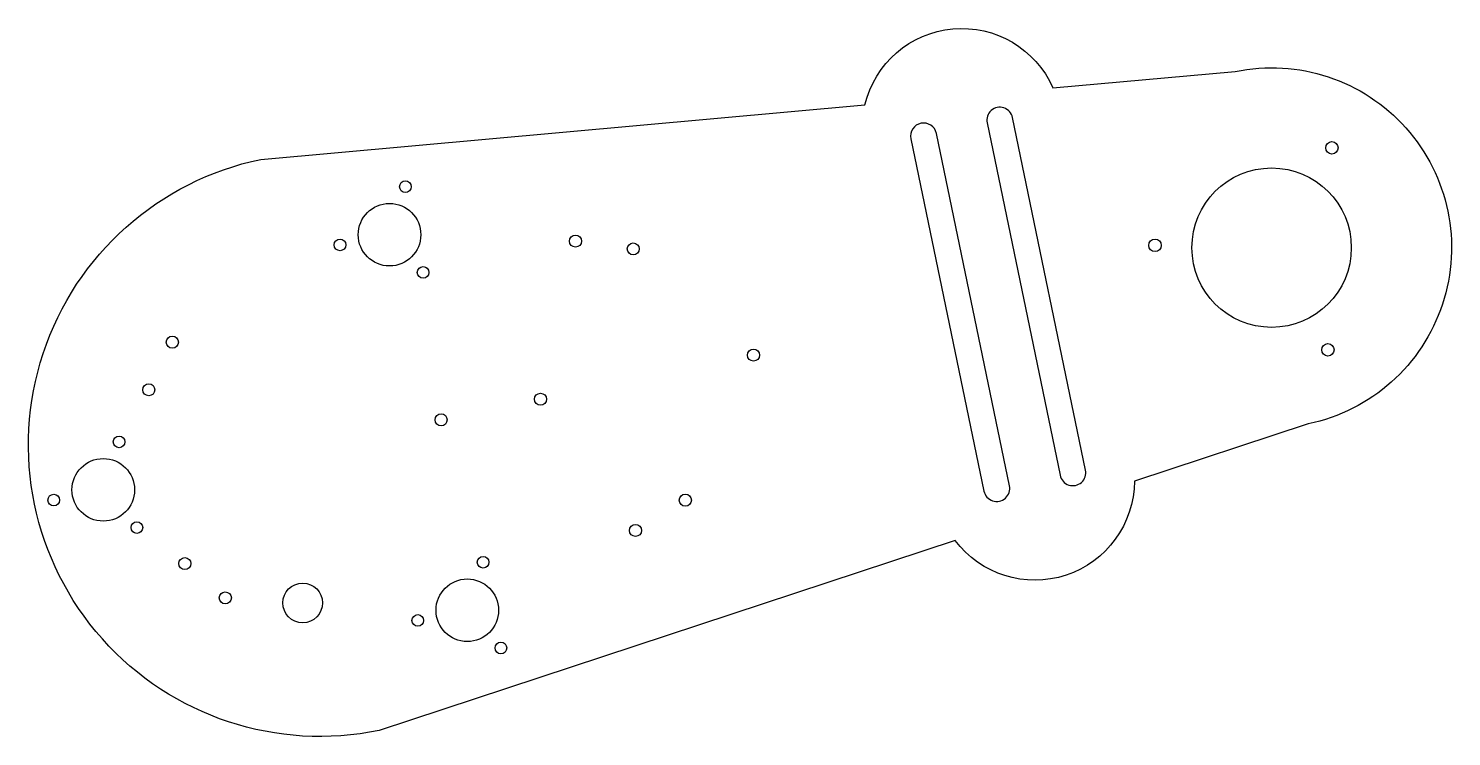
# Model space of a CAD drawing. Header units: millimetres. Extents: x 200 to 566, y 249 to 431.
import ezdxf

# ---------------------------------------------------------------- set-up
doc = ezdxf.new("R2010")
doc.units = ezdxf.units.MM
doc.layers.get('0').update_dxf_attribs({"linetype": 'CONTINUOUS'})

msp = doc.modelspace()

# ---------------------------------------------------------------- linework, layer by layer
for points in [[(463.82, 415.64), (510.69, 419.86, -1), (529.47, 329.23), (484.78, 314.49, -0.717976), (438.65, 299.26), (290.5, 250.38, -1), (260.06, 397.26), (415.44, 411.27, -0.717976)], [(472.22, 317.37), (453.44, 408, 1), (446.88, 406.64), (465.66, 316.01, 1)], [(452.64, 313.31), (433.85, 403.94, 1), (427.29, 402.58), (446.07, 311.95, 1)]]:
    msp.add_lwpolyline(points, format="xyb", close=True)
for centre, radius in [((535.59, 400.22), 1.6), ((297.24, 390.24), 1.5), ((520.08, 374.55), 20.5), ((293.16, 377.89), 8.05), ((341.01, 376.25), 1.55), ((280.43, 375.26), 1.5), ((355.87, 374.22), 1.55), ((490.09, 375.14), 1.6), ((301.81, 368.19), 1.5), ((237.29, 350.25), 1.55), ((386.79, 346.93), 1.55), ((534.56, 348.27), 1.6), ((231.23, 338.01), 1.55), ((332, 335.57), 1.55), ((306.43, 330.28), 1.55), ((223.6, 324.61), 1.5), ((219.52, 312.27), 8.05), ((206.79, 309.63), 1.5), ((369.26, 309.6), 1.55), ((228.16, 302.56), 1.5), ((356.43, 301.83), 1.55), ((240.5, 293.29), 1.55), ((317.25, 293.65), 1.5), ((313.17, 281.3), 8.05), ((250.92, 284.47), 1.55), ((270.82, 283.18), 5.1), ((300.44, 278.67), 1.5), ((321.82, 271.6), 1.5)]:
    msp.add_circle(centre, radius)

doc.saveas('drawing.dxf')
